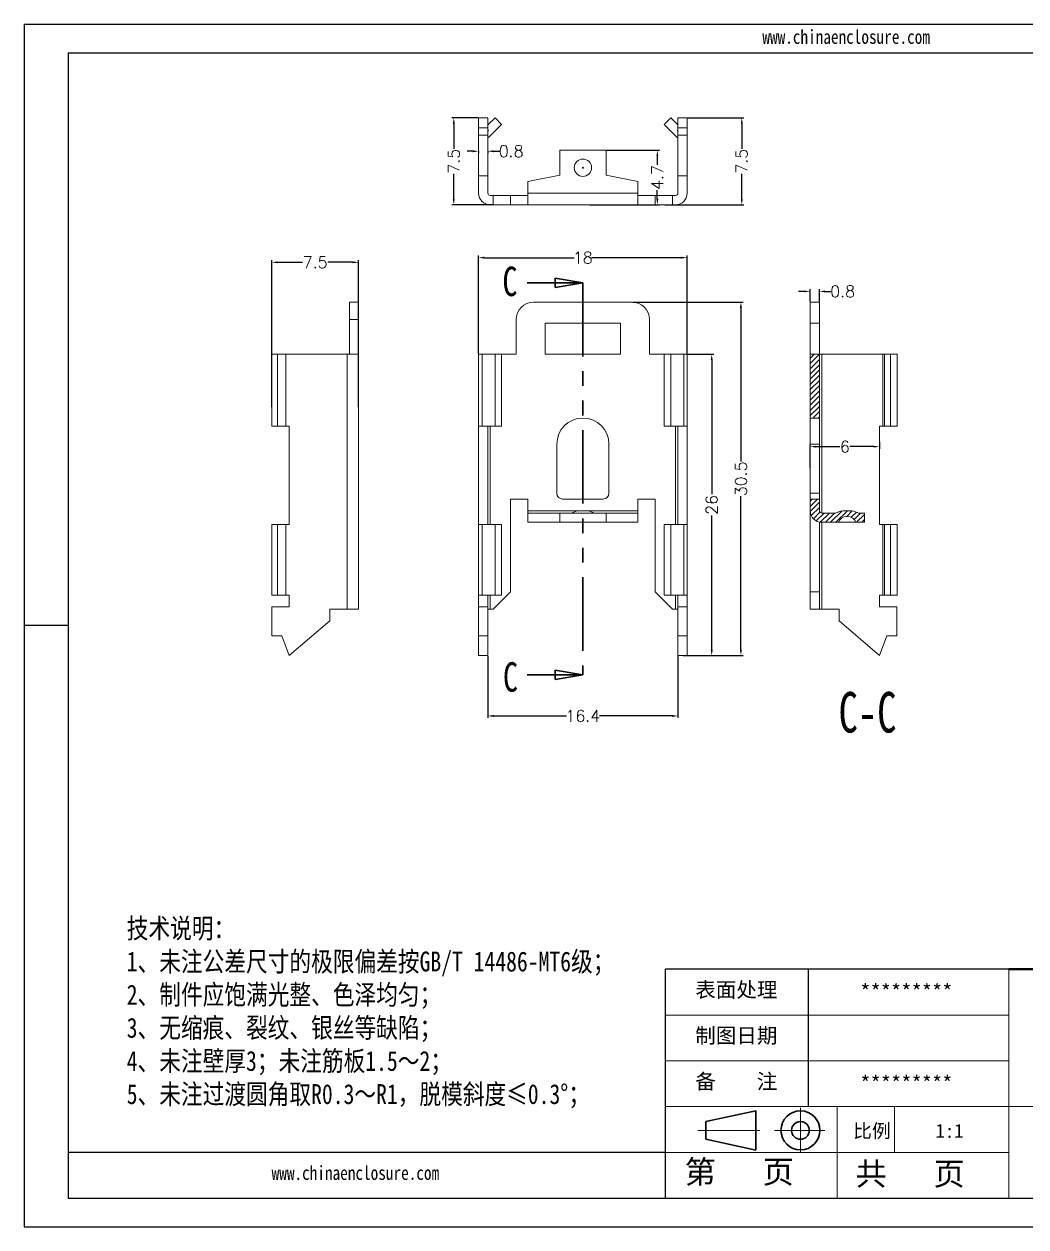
# Model space of a CAD drawing. Header units: inches. Extents: x 162 to 2102, y 1089 to 1379.
# Drawn here: x 1589.5 to 1676, y 1088.5 to 1192.3 of the extents above; entities that cross this region are included whole.
import ezdxf

# ---------------------------------------------------------------- set-up
doc = ezdxf.new("R2010")
doc.units = ezdxf.units.IN
doc.linetypes.add('CENTER2', pattern=[28.575, 19.05, -3.175, 3.175, -3.175])
doc.linetypes.add('PHANTOM', pattern=[12.7, 6.35, -1.27, 1.27, -1.27, 1.27, -1.27])
doc.layers.add('文字', color=81, linetype='Continuous')
for name, color, linetype, lineweight in [('粗实线', 7, 'Continuous', 30), ('细实线', 3, 'Continuous', 9), ('细点划线', 2, 'CENTER2', 9)]:
    doc.layers.add(name, color=color, linetype=linetype, lineweight=lineweight)
doc.styles.add('SLDTEXTSTYLE0', font='TXT', dxfattribs={"width": 0.75})
doc.styles.add('SLDTEXTSTYLE3', font='TXT', dxfattribs={"width": 0.7})
doc.styles.get("Standard").update_dxf_attribs({"font": 'txt', "bigfont": 'gbcbig.shx'})
doc.styles.add('宋体', font='', dxfattribs={"width": 0.8, "height": 3.5})
doc.styles.get('宋体').set_extended_font_data('SimSun')
doc.dimstyles.new('1', dxfattribs={"dimtxt": 1, "dimasz": 0.5, "dimexe": 0.18, "dimexo": 0.0625, "dimgap": 0.09, "dimtad": 0, "dimzin": 9, "dimdsep": 46, "dimtxsty": 'Standard', "dimcen": 0.2, "dimclrd": 3, "dimclre": 3, "dimadec": 0, "dimazin": 2, "dimtfac": 1, "dimtofl": 0, "dimtmove": 0, "dimatfit": 3, "dimfxl": 1, "dimtolj": 1, "dimtzin": 0, "dimarcsym": 0})

# ---------------------------------------------------------------- blocks, each defined once
blk = doc.blocks.new('_CLOSED')
at = {"color": 0, "linetype": 'ByBlock', "lineweight": -2}
for p, q in [((-1, 0.166667), (0, 0)), ((-1, 0.166667), (-1, -0.166667)), ((0, 0), (-1, -0.166667)), ((0, 0), (-1, 0))]:
    blk.add_line(p, q, dxfattribs=at)
blk = doc.blocks.new('*D169')
at = {"color": 3, "lineweight": -2}
for p, q in [((1642.09, 1168.33), (1651.6, 1168.33)), ((1651.42, 1167.83), (1651.42, 1154.59)), ((1651.42, 1138.33), (1651.42, 1151.58)), ((1646.84, 1137.83), (1651.6, 1137.83))]:
    blk.add_line(p, q, dxfattribs=at)
at = {"color": 3}
for points in [[(1651.33, 1167.83), (1651.5, 1167.83), (1651.42, 1168.33)], [(1651.33, 1138.33), (1651.5, 1138.33), (1651.42, 1137.83)]]:
    blk.add_solid(points, dxfattribs=at)
at = {"layer": 'Defpoints', "color": 0}
for p in [(1642.02, 1168.33), (1651.42, 1168.33), (1646.77, 1137.83)]:
    blk.add_point(p, dxfattribs=at)
at = {"color": 0, "insert": (1651.42, 1153.08), "char_height": 1, "attachment_point": 5, "rotation": 90}
blk.add_mtext('\\A1;30.5', dxfattribs=at)
blk = doc.blocks.new('*D170')
at = {"color": 3, "lineweight": -2}
for p, q in [((1629.57, 1137.77), (1629.57, 1132.44)), ((1645.97, 1137.77), (1645.97, 1132.44)), ((1630.07, 1132.62), (1636.35, 1132.62)), ((1645.47, 1132.62), (1639.2, 1132.62))]:
    blk.add_line(p, q, dxfattribs=at)
at = {"color": 3}
for points in [[(1630.07, 1132.7), (1630.07, 1132.53), (1629.57, 1132.62)], [(1645.47, 1132.7), (1645.47, 1132.53), (1645.97, 1132.62)]]:
    blk.add_solid(points, dxfattribs=at)
at = {"layer": 'Defpoints', "color": 0}
for p in [(1629.57, 1137.83), (1645.97, 1137.83), (1645.97, 1132.62)]:
    blk.add_point(p, dxfattribs=at)
at = {"color": 0, "insert": (1637.77, 1132.62), "char_height": 1, "attachment_point": 5}
blk.add_mtext('\\A1;16.4', dxfattribs=at)
blk = doc.blocks.new('*D171')
at = {"color": 3, "lineweight": -2}
for p, q in [((1628.77, 1163.89), (1628.77, 1172.35)), ((1646.77, 1163.89), (1646.77, 1172.35)), ((1629.27, 1172.17), (1637.02, 1172.17)), ((1646.27, 1172.17), (1638.53, 1172.17))]:
    blk.add_line(p, q, dxfattribs=at)
at = {"color": 3}
for points in [[(1629.27, 1172.26), (1629.27, 1172.09), (1628.77, 1172.17)], [(1646.27, 1172.26), (1646.27, 1172.09), (1646.77, 1172.17)]]:
    blk.add_solid(points, dxfattribs=at)
at = {"layer": 'Defpoints', "color": 0}
for p in [(1646.77, 1172.17), (1628.77, 1163.83), (1646.77, 1163.83)]:
    blk.add_point(p, dxfattribs=at)
at = {"color": 0, "insert": (1637.77, 1172.17), "char_height": 1, "attachment_point": 5}
blk.add_mtext('\\A1;18', dxfattribs=at)
blk = doc.blocks.new('*D172')
at = {"color": 3, "lineweight": -2}
for p, q in [((1646.84, 1163.83), (1649.08, 1163.83)), ((1648.9, 1163.33), (1648.9, 1151.76)), ((1648.9, 1138.33), (1648.9, 1149.91)), ((1646.44, 1137.83), (1649.08, 1137.83))]:
    blk.add_line(p, q, dxfattribs=at)
at = {"color": 3}
for points in [[(1648.81, 1163.33), (1648.98, 1163.33), (1648.9, 1163.83)], [(1648.81, 1138.33), (1648.98, 1138.33), (1648.9, 1137.83)]]:
    blk.add_solid(points, dxfattribs=at)
at = {"layer": 'Defpoints', "color": 0}
for p in [(1646.77, 1163.83), (1646.37, 1137.83), (1648.9, 1137.83)]:
    blk.add_point(p, dxfattribs=at)
at = {"color": 0, "insert": (1648.9, 1150.83), "char_height": 1, "attachment_point": 5, "rotation": 90}
blk.add_mtext('\\A1;26', dxfattribs=at)
blk = doc.blocks.new('*D173')
at = {"color": 3, "lineweight": -2}
for p, q in [((1656.89, 1169.26), (1656.39, 1169.26)), ((1657.39, 1168.39), (1657.39, 1169.44)), ((1658.19, 1168.39), (1658.19, 1169.44)), ((1658.69, 1169.26), (1659.19, 1169.26))]:
    blk.add_line(p, q, dxfattribs=at)
at = {"color": 3}
for points in [[(1656.89, 1169.34), (1656.89, 1169.18), (1657.39, 1169.26)], [(1658.69, 1169.34), (1658.69, 1169.18), (1658.19, 1169.26)]]:
    blk.add_solid(points, dxfattribs=at)
at = {"layer": 'Defpoints', "color": 0}
for p in [(1658.19, 1169.26), (1657.39, 1168.33), (1658.19, 1168.33)]:
    blk.add_point(p, dxfattribs=at)
at = {"color": 0, "insert": (1660.2, 1169.26), "char_height": 1, "attachment_point": 5}
blk.add_mtext('\\A1;0.8', dxfattribs=at)
blk = doc.blocks.new('*D175')
at = {"color": 3, "lineweight": -2}
for p, q in [((1657.39, 1154.02), (1657.39, 1156.04)), ((1657.89, 1155.86), (1659.97, 1155.86)), ((1662.89, 1155.86), (1660.82, 1155.86)), ((1663.39, 1156.27), (1663.39, 1155.68))]:
    blk.add_line(p, q, dxfattribs=at)
at = {"color": 3}
for points in [[(1657.89, 1155.94), (1657.89, 1155.78), (1657.39, 1155.86)], [(1662.89, 1155.94), (1662.89, 1155.78), (1663.39, 1155.86)]]:
    blk.add_solid(points, dxfattribs=at)
at = {"layer": 'Defpoints', "color": 0}
for p in [(1657.39, 1155.86), (1663.39, 1156.33), (1657.39, 1153.96)]:
    blk.add_point(p, dxfattribs=at)
at = {"color": 0, "insert": (1660.39, 1155.86), "char_height": 1, "attachment_point": 5}
blk.add_mtext('\\A1;6', dxfattribs=at)
blk = doc.blocks.new('*D176')
at = {"color": 3, "lineweight": -2}
for p, q in [((1610.91, 1159.28), (1610.91, 1171.95)), ((1611.41, 1171.77), (1613.57, 1171.77)), ((1617.91, 1171.77), (1615.75, 1171.77)), ((1618.41, 1159.28), (1618.41, 1171.95))]:
    blk.add_line(p, q, dxfattribs=at)
at = {"color": 3}
for points in [[(1611.41, 1171.85), (1611.41, 1171.69), (1610.91, 1171.77)], [(1617.91, 1171.85), (1617.91, 1171.69), (1618.41, 1171.77)]]:
    blk.add_solid(points, dxfattribs=at)
at = {"layer": 'Defpoints', "color": 0}
for p in [(1618.41, 1171.77), (1610.91, 1159.22), (1618.41, 1159.22)]:
    blk.add_point(p, dxfattribs=at)
at = {"color": 0, "insert": (1614.66, 1171.77), "char_height": 1, "attachment_point": 5}
blk.add_mtext('\\A1;7.5', dxfattribs=at)
blk = doc.blocks.new('*D177')
at = {"color": 3, "lineweight": -2}
for p, q in [((1646.84, 1184.24), (1651.67, 1184.24)), ((1651.49, 1183.74), (1651.49, 1181.58)), ((1651.49, 1177.24), (1651.49, 1179.4)), ((1644.84, 1176.74), (1651.67, 1176.74))]:
    blk.add_line(p, q, dxfattribs=at)
at = {"color": 3}
for points in [[(1651.41, 1183.74), (1651.58, 1183.74), (1651.49, 1184.24)], [(1651.41, 1177.24), (1651.58, 1177.24), (1651.49, 1176.74)]]:
    blk.add_solid(points, dxfattribs=at)
at = {"layer": 'Defpoints', "color": 0}
for p in [(1646.77, 1184.24), (1651.49, 1184.24), (1644.77, 1176.74)]:
    blk.add_point(p, dxfattribs=at)
at = {"color": 0, "insert": (1651.49, 1180.49), "char_height": 1, "attachment_point": 5, "rotation": 90}
blk.add_mtext('\\A1;7.5', dxfattribs=at)
blk = doc.blocks.new('*D178')
at = {"color": 3, "lineweight": -2}
for p, q in [((1628.71, 1184.24), (1626.45, 1184.24)), ((1626.63, 1183.74), (1626.63, 1181.58)), ((1626.63, 1177.24), (1626.63, 1179.4)), ((1629.96, 1176.74), (1626.45, 1176.74))]:
    blk.add_line(p, q, dxfattribs=at)
at = {"color": 3}
for points in [[(1626.54, 1183.74), (1626.71, 1183.74), (1626.63, 1184.24)], [(1626.54, 1177.24), (1626.71, 1177.24), (1626.63, 1176.74)]]:
    blk.add_solid(points, dxfattribs=at)
at = {"layer": 'Defpoints', "color": 0}
for p in [(1626.63, 1184.24), (1628.77, 1184.24), (1630.02, 1176.74)]:
    blk.add_point(p, dxfattribs=at)
at = {"color": 0, "insert": (1626.63, 1180.49), "char_height": 1, "attachment_point": 5, "rotation": 90}
blk.add_mtext('\\A1;7.5', dxfattribs=at)
blk = doc.blocks.new('*D179')
at = {"color": 3, "lineweight": -2}
for p, q in [((1628.27, 1181.36), (1627.77, 1181.36)), ((1628.77, 1181.38), (1628.77, 1181.18)), ((1629.57, 1181.38), (1629.57, 1181.18)), ((1630.07, 1181.36), (1630.57, 1181.36))]:
    blk.add_line(p, q, dxfattribs=at)
at = {"color": 3}
for points in [[(1628.27, 1181.44), (1628.27, 1181.27), (1628.77, 1181.36)], [(1630.07, 1181.44), (1630.07, 1181.27), (1629.57, 1181.36)]]:
    blk.add_solid(points, dxfattribs=at)
at = {"layer": 'Defpoints', "color": 0}
for p in [(1628.77, 1181.45), (1629.57, 1181.45), (1629.57, 1181.36)]:
    blk.add_point(p, dxfattribs=at)
at = {"color": 0, "insert": (1631.58, 1181.36), "char_height": 1, "attachment_point": 5}
blk.add_mtext('\\A1;0.8', dxfattribs=at)
blk = doc.blocks.new('*D180')
at = {"color": 3, "lineweight": -2}
for p, q in [((1639.84, 1181.44), (1644.38, 1181.44)), ((1644.2, 1180.94), (1644.2, 1180.18)), ((1644.2, 1177.24), (1644.2, 1178)), ((1638.37, 1176.74), (1644.38, 1176.74))]:
    blk.add_line(p, q, dxfattribs=at)
at = {"color": 3}
for points in [[(1644.12, 1180.94), (1644.29, 1180.94), (1644.2, 1181.44)], [(1644.12, 1177.24), (1644.29, 1177.24), (1644.2, 1176.74)]]:
    blk.add_solid(points, dxfattribs=at)
at = {"layer": 'Defpoints', "color": 0}
for p in [(1639.77, 1181.44), (1644.2, 1181.44), (1638.31, 1176.74)]:
    blk.add_point(p, dxfattribs=at)
at = {"color": 0, "insert": (1644.2, 1179.09), "char_height": 1, "attachment_point": 5, "rotation": 90}
blk.add_mtext('\\A1;4.7', dxfattribs=at)

msp = doc.modelspace()

# ---------------------------------------------------------------- hatches: boundary and pattern name
at = {"linetype": 'Continuous', "lineweight": 0}
h = msp.add_hatch(dxfattribs=at)
h.set_pattern_fill('ANSI31', color=4, scale=0.1, style=0)
h.paths.add_polyline_path([(1658.192, 1163.832), (1657.392, 1163.832), (1657.392, 1158.332), (1658.192, 1158.332)], flags=0)
h = msp.add_hatch(dxfattribs=at)
h.set_pattern_fill('ANSI31', color=4, scale=0.1, style=0)
h.set_pattern_definition([(45, (-1240.1278, -939.9373), (-0.224506403, 0.224506403), [])])
edge = h.paths.add_edge_path(flags=0)
edge.add_arc((1660.549, 1149.082), 0.75, 90, 160.52878, ccw=False)
edge.add_line((1660.549, 1149.832), (1660.635, 1149.832))
edge.add_arc((1660.635, 1149.082), 0.75, 19.47122, 90, ccw=False)
edge.add_line((1661.342, 1149.332), (1662.092, 1149.332))
edge.add_line((1662.092, 1149.332), (1662.092, 1150.132))
edge.add_line((1662.092, 1150.132), (1661.592, 1150.132))
edge.add_arc((1660.72, 1148.332), 2, 64.15807, 90)
edge.add_line((1660.72, 1150.332), (1660.464, 1150.332))
edge.add_arc((1660.464, 1148.332), 2, 90, 115.84193)
edge.add_line((1659.592, 1150.132), (1658.392, 1150.132))
edge.add_arc((1658.392, 1150.332), 0.2, 180, 270, ccw=False)
edge.add_line((1658.192, 1150.332), (1658.192, 1151.332))
edge.add_line((1658.192, 1151.332), (1657.392, 1151.332))
edge.add_line((1657.392, 1151.332), (1657.392, 1150.332))
edge.add_arc((1658.392, 1150.332), 1, 180, 270)
edge.add_line((1658.392, 1149.332), (1659.842, 1149.332))

# ---------------------------------------------------------------- linework, layer by layer
for p, q in [((1589.523, 1192.336), (1736.36, 1192.336)), ((1589.523, 1192.336), (1589.523, 1088.511)), ((1593.323, 1189.864), (1733.888, 1189.864)), ((1593.323, 1189.864), (1593.323, 1090.983)), ((1593.323, 1140.423), (1589.523, 1140.423)), ((1589.523, 1136.578), (1589.523, 1088.511)), ((1674.56, 1110.759), (1644.896, 1110.759)), ((1644.896, 1090.983), (1644.896, 1110.759)), ((1657.256, 1098.894), (1657.256, 1110.759)), ((1644.896, 1094.939), (1593.323, 1094.939)), ((1593.323, 1090.983), (1733.888, 1090.983)), ((1589.523, 1088.511), (1736.36, 1088.511)), ((1589.523, 1088.511), (1657.503, 1088.511))]:
    msp.add_line(p, q)
at = {"color": 7, "linetype": 'Continuous', "lineweight": 15}
for p, q in [((1629.574, 1184.238), (1628.774, 1184.238)), ((1628.774, 1184.238), (1628.774, 1183.373)), ((1630.189, 1184.243), (1629.574, 1183.628)), ((1629.574, 1184.238), (1629.574, 1183.373)), ((1630.754, 1183.677), (1629.633, 1182.556)), ((1630.754, 1183.677), (1630.189, 1184.243)), ((1644.794, 1183.677), (1645.36, 1184.243)), ((1645.916, 1182.556), (1644.794, 1183.677)), ((1645.974, 1183.628), (1645.36, 1184.243)), ((1645.974, 1184.238), (1646.774, 1184.238)), ((1645.974, 1184.238), (1645.974, 1183.373)), ((1646.774, 1184.238), (1646.774, 1183.373)), ((1629.574, 1183.373), (1628.774, 1183.373)), ((1628.774, 1183.373), (1628.774, 1182.738)), ((1628.774, 1182.738), (1629.574, 1182.738)), ((1628.774, 1182.738), (1628.774, 1179.238)), ((1629.574, 1183.373), (1629.574, 1182.738)), ((1629.574, 1182.738), (1629.574, 1179.238)), ((1645.974, 1183.373), (1646.774, 1183.373)), ((1645.974, 1183.373), (1645.974, 1182.738)), ((1646.774, 1182.738), (1645.974, 1182.738)), ((1645.974, 1182.738), (1645.974, 1179.238)), ((1646.774, 1183.373), (1646.774, 1182.738)), ((1646.774, 1179.238), (1646.774, 1182.738)), ((1635.774, 1181.438), (1639.774, 1181.438)), ((1635.774, 1179.304), (1635.774, 1181.438)), ((1639.774, 1179.304), (1639.774, 1181.438)), ((1628.774, 1179.238), (1629.574, 1179.238)), ((1628.774, 1179.238), (1628.774, 1177.738)), ((1629.574, 1179.238), (1629.574, 1177.738)), ((1633.024, 1178.738), (1635.774, 1179.304)), ((1633.024, 1177.738), (1633.024, 1178.738)), ((1642.524, 1178.738), (1639.774, 1179.304)), ((1642.524, 1178.738), (1642.524, 1177.738)), ((1645.974, 1179.238), (1646.774, 1179.238)), ((1645.974, 1179.238), (1645.974, 1177.738)), ((1646.774, 1177.738), (1646.774, 1179.238)), ((1630.024, 1177.538), (1629.774, 1177.538)), ((1630.024, 1176.738), (1630.024, 1177.538)), ((1630.024, 1177.538), (1631.524, 1177.538)), ((1631.524, 1177.538), (1631.524, 1176.738)), ((1633.024, 1177.538), (1631.524, 1177.538)), ((1633.024, 1177.738), (1642.524, 1177.738)), ((1633.024, 1176.738), (1633.024, 1177.738)), ((1642.524, 1177.738), (1642.524, 1176.738)), ((1644.024, 1177.538), (1642.524, 1177.538)), ((1644.024, 1176.738), (1644.024, 1177.538)), ((1644.024, 1177.538), (1645.524, 1177.538)), ((1645.524, 1177.538), (1645.524, 1176.738)), ((1645.774, 1177.538), (1645.524, 1177.538)), ((1630.024, 1176.738), (1629.774, 1176.738)), ((1631.524, 1176.738), (1630.024, 1176.738)), ((1633.024, 1176.738), (1631.524, 1176.738)), ((1642.524, 1176.738), (1633.024, 1176.738)), ((1644.024, 1176.738), (1642.524, 1176.738)), ((1645.524, 1176.738), (1644.024, 1176.738)), ((1645.774, 1176.738), (1645.524, 1176.738)), ((1617.613, 1168.332), (1618.413, 1168.332)), ((1617.613, 1166.832), (1617.613, 1168.332)), ((1618.413, 1168.332), (1618.413, 1166.832)), ((1633.524, 1168.332), (1642.024, 1168.332)), ((1658.192, 1168.332), (1657.392, 1168.332)), ((1657.392, 1166.532), (1657.392, 1168.332)), ((1658.192, 1166.532), (1658.192, 1168.332)), ((1618.413, 1166.832), (1617.613, 1166.832)), ((1617.613, 1166.832), (1617.613, 1163.832)), ((1618.413, 1166.832), (1618.413, 1163.832)), ((1632.024, 1163.832), (1632.024, 1166.832)), ((1641.024, 1166.532), (1634.524, 1166.532)), ((1634.524, 1166.532), (1634.524, 1163.832)), ((1641.024, 1163.832), (1641.024, 1166.532)), ((1643.524, 1166.832), (1643.524, 1163.832)), ((1658.192, 1166.532), (1657.392, 1166.532)), ((1657.392, 1163.832), (1657.392, 1166.532)), ((1658.192, 1163.832), (1658.192, 1166.532)), ((1610.909, 1157.632), (1610.909, 1163.832)), ((1610.909, 1163.832), (1611.42, 1163.832)), ((1611.42, 1163.832), (1611.42, 1157.632)), ((1611.42, 1163.832), (1612.127, 1163.832)), ((1612.127, 1163.832), (1612.127, 1157.632)), ((1612.127, 1163.832), (1617.413, 1163.832)), ((1617.413, 1163.832), (1617.413, 1141.832)), ((1617.413, 1163.832), (1618.413, 1163.832)), ((1618.413, 1163.832), (1618.413, 1141.832)), ((1628.774, 1163.832), (1629.067, 1163.832)), ((1628.774, 1157.632), (1628.774, 1163.832)), ((1629.067, 1163.832), (1629.067, 1157.632)), ((1629.067, 1163.832), (1630.189, 1163.832)), ((1630.189, 1163.832), (1630.189, 1157.632)), ((1630.189, 1163.832), (1630.754, 1163.832)), ((1630.754, 1163.832), (1630.754, 1157.632)), ((1632.024, 1163.832), (1630.754, 1163.832)), ((1634.524, 1163.832), (1641.024, 1163.832)), ((1644.794, 1163.832), (1643.524, 1163.832)), ((1644.794, 1157.632), (1644.794, 1163.832)), ((1645.36, 1163.832), (1644.794, 1163.832)), ((1645.36, 1157.632), (1645.36, 1163.832)), ((1645.36, 1163.832), (1646.481, 1163.832)), ((1646.481, 1163.832), (1646.481, 1157.632)), ((1646.481, 1163.832), (1646.774, 1163.832)), ((1646.774, 1163.832), (1646.774, 1157.632)), ((1657.392, 1163.832), (1658.192, 1163.832)), ((1657.392, 1158.332), (1657.392, 1163.832)), ((1658.192, 1158.332), (1658.192, 1163.832)), ((1658.392, 1163.832), (1658.192, 1163.832)), ((1663.678, 1163.832), (1658.392, 1163.832)), ((1663.678, 1163.832), (1663.678, 1157.632)), ((1663.819, 1163.832), (1663.678, 1163.832)), ((1664.941, 1163.832), (1663.819, 1163.832)), ((1663.819, 1157.632), (1663.819, 1163.832)), ((1664.331, 1157.632), (1664.331, 1163.832)), ((1664.896, 1163.832), (1664.331, 1163.832)), ((1664.896, 1157.632), (1664.896, 1163.832)), ((1658.192, 1158.332), (1657.392, 1158.332)), ((1657.392, 1156.082), (1657.392, 1158.332)), ((1658.192, 1158.332), (1658.192, 1156.082)), ((1611.42, 1157.632), (1610.909, 1157.632)), ((1611.42, 1157.632), (1612.127, 1157.632)), ((1612.127, 1157.632), (1612.413, 1157.632)), ((1612.413, 1157.632), (1612.413, 1149.132)), ((1629.067, 1157.632), (1628.774, 1157.632)), ((1628.774, 1157.632), (1628.774, 1149.132)), ((1630.189, 1157.632), (1629.067, 1157.632)), ((1629.574, 1157.632), (1629.574, 1149.132)), ((1629.774, 1149.132), (1629.774, 1157.632)), ((1630.754, 1157.632), (1630.189, 1157.632)), ((1644.794, 1157.632), (1645.36, 1157.632)), ((1646.481, 1157.632), (1645.36, 1157.632)), ((1645.774, 1157.632), (1645.774, 1149.132)), ((1645.974, 1149.132), (1645.974, 1157.632)), ((1646.481, 1157.632), (1646.774, 1157.632)), ((1646.774, 1157.632), (1646.774, 1149.132)), ((1663.392, 1149.132), (1663.392, 1157.632)), ((1663.392, 1157.632), (1663.678, 1157.632)), ((1663.819, 1157.632), (1663.678, 1157.632)), ((1663.819, 1157.632), (1664.941, 1157.632)), ((1664.331, 1157.632), (1664.896, 1157.632)), ((1635.524, 1156.082), (1635.524, 1151.832)), ((1640.024, 1151.832), (1640.024, 1156.082)), ((1658.192, 1156.082), (1657.392, 1156.082)), ((1657.392, 1151.832), (1657.392, 1156.082)), ((1658.192, 1151.832), (1658.192, 1156.082)), ((1657.392, 1151.832), (1658.192, 1151.832)), ((1657.392, 1151.332), (1657.392, 1151.832)), ((1658.192, 1151.832), (1658.192, 1151.332)), ((1633.024, 1151.332), (1631.524, 1151.332)), ((1631.524, 1151.332), (1631.524, 1143.332)), ((1633.024, 1150.332), (1633.024, 1151.332)), ((1636.024, 1151.332), (1639.524, 1151.332)), ((1644.024, 1151.332), (1642.524, 1151.332)), ((1642.524, 1151.332), (1642.524, 1150.332)), ((1644.024, 1143.332), (1644.024, 1151.332)), ((1657.392, 1151.332), (1658.192, 1151.332)), ((1657.392, 1150.332), (1657.392, 1151.332)), ((1658.192, 1150.332), (1658.192, 1151.332)), ((1633.024, 1150.332), (1633.024, 1150.132)), ((1637.646, 1150.332), (1633.024, 1150.332)), ((1633.024, 1149.332), (1633.024, 1150.132)), ((1633.024, 1150.132), (1635.774, 1150.132)), ((1635.774, 1149.332), (1635.774, 1150.132)), ((1635.774, 1150.132), (1639.774, 1150.132)), ((1637.646, 1150.332), (1637.774, 1150.332)), ((1637.774, 1150.332), (1637.903, 1150.332)), ((1642.524, 1150.332), (1637.903, 1150.332)), ((1639.774, 1149.332), (1639.774, 1150.132)), ((1642.524, 1150.132), (1639.774, 1150.132)), ((1642.524, 1150.132), (1642.524, 1150.332)), ((1642.524, 1149.332), (1642.524, 1150.132)), ((1657.392, 1143.332), (1657.392, 1150.332)), ((1658.192, 1143.332), (1658.192, 1149.352)), ((1658.392, 1150.132), (1659.592, 1150.132)), ((1660.72, 1150.332), (1660.464, 1150.332)), ((1660.549, 1149.832), (1660.635, 1149.832)), ((1661.592, 1150.132), (1662.092, 1150.132)), ((1662.092, 1149.332), (1662.092, 1150.132)), ((1610.909, 1143.032), (1610.909, 1149.132)), ((1610.909, 1149.132), (1611.42, 1149.132)), ((1611.42, 1149.132), (1611.42, 1143.032)), ((1612.127, 1149.132), (1611.42, 1149.132)), ((1612.127, 1149.132), (1612.127, 1143.032)), ((1612.413, 1149.132), (1612.127, 1149.132)), ((1628.774, 1143.032), (1628.774, 1149.132)), ((1628.774, 1149.132), (1629.067, 1149.132)), ((1629.067, 1149.132), (1629.067, 1143.032)), ((1629.067, 1149.132), (1630.189, 1149.132)), ((1630.189, 1149.132), (1630.189, 1143.032)), ((1630.189, 1149.132), (1630.754, 1149.132)), ((1630.754, 1149.132), (1630.754, 1143.032)), ((1633.024, 1149.332), (1635.774, 1149.332)), ((1635.774, 1149.332), (1639.774, 1149.332)), ((1642.524, 1149.332), (1639.774, 1149.332)), ((1645.36, 1149.132), (1644.794, 1149.132)), ((1644.794, 1143.032), (1644.794, 1149.132)), ((1645.36, 1143.032), (1645.36, 1149.132)), ((1645.36, 1149.132), (1646.481, 1149.132)), ((1646.481, 1149.132), (1646.481, 1143.032)), ((1646.774, 1149.132), (1646.481, 1149.132)), ((1646.774, 1149.132), (1646.774, 1143.032)), ((1658.392, 1149.332), (1659.842, 1149.332)), ((1659.842, 1149.332), (1661.342, 1149.332)), ((1661.342, 1149.332), (1662.092, 1149.332)), ((1663.678, 1149.132), (1663.392, 1149.132)), ((1663.678, 1149.132), (1663.678, 1143.032)), ((1663.678, 1149.132), (1663.819, 1149.132)), ((1663.819, 1143.032), (1663.819, 1149.132)), ((1664.941, 1149.132), (1663.819, 1149.132)), ((1664.331, 1143.032), (1664.331, 1149.132)), ((1664.896, 1149.132), (1664.331, 1149.132)), ((1664.896, 1143.032), (1664.896, 1149.132)), ((1630.024, 1141.832), (1631.524, 1143.332)), ((1644.024, 1143.332), (1645.524, 1141.832)), ((1657.392, 1143.332), (1658.192, 1143.332)), ((1657.392, 1141.832), (1657.392, 1143.332)), ((1658.192, 1143.332), (1658.192, 1141.832)), ((1611.42, 1143.032), (1610.909, 1143.032)), ((1611.42, 1143.032), (1612.127, 1143.032)), ((1612.127, 1143.032), (1612.413, 1143.032)), ((1612.413, 1143.032), (1612.413, 1142.032)), ((1629.067, 1143.032), (1628.774, 1143.032)), ((1628.774, 1143.032), (1628.774, 1142.032)), ((1630.189, 1143.032), (1629.067, 1143.032)), ((1629.574, 1143.032), (1629.574, 1142.032)), ((1629.774, 1141.832), (1629.774, 1143.032)), ((1630.754, 1143.032), (1630.189, 1143.032)), ((1644.794, 1143.032), (1645.36, 1143.032)), ((1646.481, 1143.032), (1645.36, 1143.032)), ((1645.774, 1143.032), (1645.774, 1141.832)), ((1645.974, 1142.032), (1645.974, 1143.032)), ((1646.481, 1143.032), (1646.774, 1143.032)), ((1646.774, 1143.032), (1646.774, 1142.032)), ((1663.392, 1142.032), (1663.392, 1143.032)), ((1663.392, 1143.032), (1663.678, 1143.032)), ((1663.819, 1143.032), (1663.678, 1143.032)), ((1663.819, 1143.032), (1664.941, 1143.032)), ((1664.331, 1143.032), (1664.896, 1143.032)), ((1610.913, 1142.032), (1610.913, 1139.532)), ((1612.413, 1142.032), (1610.913, 1142.032)), ((1617.413, 1141.832), (1615.913, 1141.832)), ((1615.913, 1141.832), (1615.913, 1140.832)), ((1618.413, 1141.832), (1617.413, 1141.832)), ((1629.574, 1142.032), (1628.774, 1142.032)), ((1628.774, 1142.032), (1628.774, 1139.532)), ((1629.574, 1142.032), (1629.574, 1139.532)), ((1629.574, 1141.832), (1629.774, 1141.832)), ((1630.024, 1141.832), (1629.774, 1141.832)), ((1645.774, 1141.832), (1645.524, 1141.832)), ((1645.774, 1141.832), (1645.974, 1141.832)), ((1645.974, 1142.032), (1646.774, 1142.032)), ((1645.974, 1142.032), (1645.974, 1139.532)), ((1646.774, 1142.032), (1646.774, 1139.532)), ((1658.192, 1141.832), (1657.392, 1141.832)), ((1658.192, 1141.832), (1658.392, 1141.832)), ((1659.892, 1141.832), (1658.392, 1141.832)), ((1659.892, 1140.832), (1659.892, 1141.832)), ((1663.392, 1142.032), (1664.892, 1142.032)), ((1664.892, 1142.032), (1664.892, 1139.532)), ((1615.913, 1140.832), (1612.413, 1137.832)), ((1663.392, 1137.832), (1659.892, 1140.832)), ((1610.913, 1139.532), (1611.779, 1139.532)), ((1611.779, 1139.532), (1612.413, 1137.832)), ((1629.574, 1139.532), (1628.774, 1139.532)), ((1628.774, 1139.532), (1628.774, 1137.832)), ((1629.574, 1139.532), (1629.574, 1137.832)), ((1645.974, 1139.532), (1646.774, 1139.532)), ((1645.974, 1139.532), (1645.974, 1137.832)), ((1646.774, 1139.532), (1646.774, 1137.832)), ((1664.026, 1139.532), (1663.392, 1137.832)), ((1664.892, 1139.532), (1664.026, 1139.532)), ((1628.774, 1137.832), (1629.574, 1137.832)), ((1646.774, 1137.832), (1645.974, 1137.832))]:
    msp.add_line(p, q, dxfattribs=at)
at = {"color": 7, "linetype": 'Continuous', "lineweight": 30}
for p, q in [((1632.974, 1169.992), (1637.774, 1169.992)), ((1632.974, 1136.172), (1637.774, 1136.172))]:
    msp.add_line(p, q, dxfattribs=at)
at = {"color": 1, "linetype": 'PHANTOM', "lineweight": 30}
msp.add_line((1637.774, 1169.992), (1637.774, 1136.172), dxfattribs=at)
at = {"color": 8, "linetype": 'Continuous', "lineweight": 15}
for p, q in [((1658.392, 1150.132), (1658.392, 1163.832)), ((1658.392, 1141.832), (1658.392, 1149.332))]:
    msp.add_line(p, q, dxfattribs=at)
at = {"color": 7, "linetype": 'Continuous', "lineweight": 15}
for radius in [0.75, 0.0429]:
    msp.add_circle((1637.774, 1179.938), radius, dxfattribs=at)
for centre, radius, start, end in [((1629.774, 1183.024), 0.2, 135, 180), ((1645.774, 1183.024), 0.2, 0, 45), ((1629.774, 1177.738), 1, 180, 270), ((1629.774, 1177.738), 0.2, 180, 270), ((1645.774, 1177.738), 0.2, 270, 0), ((1645.774, 1177.738), 1, 270, 0), ((1633.524, 1166.832), 1.5, 90, 180), ((1642.024, 1166.832), 1.5, 0, 90), ((1637.774, 1156.082), 2.25, 90, 180), ((1637.774, 1156.082), 2.25, 0, 90), ((1636.024, 1151.832), 0.5, 180, 270), ((1639.524, 1151.832), 0.5, 270, 0), ((1637.646, 1148.332), 2, 90, 115.84193), ((1637.903, 1148.332), 2, 64.15807, 90), ((1658.392, 1150.332), 1, 180, 270), ((1658.392, 1150.332), 0.2, 180, 270), ((1660.464, 1148.332), 2, 90, 115.84193), ((1660.549, 1149.082), 0.75, 90, 160.52878), ((1660.635, 1149.082), 0.75, 19.47122, 90), ((1660.72, 1148.332), 2, 64.15807, 90)]:
    msp.add_arc(centre, radius, start, end, dxfattribs=at)
at = {"layer": '粗实线', "color": 7, "lineweight": 40}
msp.add_line((1733.888, 1110.759), (1674.56, 1110.759), dxfattribs=at)
at = {"layer": '粗实线', "color": 7}
for p, q in [((1652.713, 1098.524), (1648.391, 1097.608)), ((1652.713, 1098.524), (1652.713, 1095.137)), ((1648.391, 1097.608), (1648.391, 1096.079)), ((1648.391, 1096.079), (1652.713, 1095.137))]:
    msp.add_line(p, q, dxfattribs=at)
for radius in [1.68, 0.764]:
    msp.add_circle((1656.559, 1096.844), radius, dxfattribs=at)
at = {"layer": '细实线', "color": 7}
for p, q in [((1674.56, 1110.759), (1674.56, 1090.983)), ((1674.56, 1106.804), (1644.896, 1106.804)), ((1674.56, 1102.849), (1644.896, 1102.849)), ((1733.888, 1098.894), (1644.896, 1098.894)), ((1659.728, 1098.894), (1659.728, 1090.983)), ((1664.672, 1098.894), (1664.672, 1094.939)), ((1674.56, 1094.939), (1644.896, 1094.939))]:
    msp.add_line(p, q, dxfattribs=at)
at = {"layer": '细点划线', "color": 7}
for p, q in [((1656.559, 1098.778), (1656.559, 1094.939)), ((1647.702, 1096.844), (1653.044, 1096.844)), ((1654.312, 1096.844), (1658.655, 1096.844))]:
    msp.add_line(p, q, dxfattribs=at)

# ---------------------------------------------------------------- block references
at = {"color": 7, "linetype": 'Continuous', "lineweight": 30, "xscale": 2.400000000000091, "yscale": 2.400000000000091, "zscale": 0.4}
for p in [(1637.774, 1169.992), (1637.774, 1136.172)]:
    msp.add_blockref('_CLOSED', p, dxfattribs=at)

# ---------------------------------------------------------------- texts
at = {"color": 7, "linetype": 'Continuous', "char_height": 2.54, "attachment_point": 1, "style": 'SLDTEXTSTYLE0'}
for insert in [(1630.828, 1171.398), (1630.874, 1137.253)]:
    msp.add_mtext('C', dxfattribs=dict(at, insert=insert))
at = {"color": 0, "linetype": 'Continuous', "lineweight": 0, "insert": (1662.348, 1134.687), "char_height": 3.5, "attachment_point": 2, "style": 'SLDTEXTSTYLE3'}
msp.add_mtext('C-C', dxfattribs=at)
at = {"char_height": 1.30074, "width": 739.27509, "attachment_point": 1}
for s, insert in [('{\\fSimHei|b0|i0|c134|p49;表面处理}', (1647.476, 1109.637)), ('{\\fSimHei|b0|i0|c134|p49;*********}', (1661.722, 1109.47)), ('{\\fSimHei|b0|i0|c134|p49;制图日期}', (1647.476, 1105.682)), ('{\\fSimHei|b0|i0|c134|p49;备    注}', (1647.476, 1101.726)), ('{\\fSimHei|b0|i0|c134|p49;*********}', (1661.722, 1101.559))]:
    msp.add_mtext(s, dxfattribs=dict(at, insert=insert))
at = {"layer": '文字', "color": 0, "attachment_point": 1, "style": '宋体'}
for s, insert, char_height, width in [('www.chinaenclosure.com', (1653.27, 1191.837), 1.20854, 21.23284), ('{\\H1.111x;技术说明：\\P1、未注公差尺寸的极限偏差按GB/T 14486-MT6级；\\P2、制件应饱满光整、色泽均匀；\\P3、无缩痕、裂纹、银丝等缺陷；\\P4、未注壁厚3；未注筋板1.5～2；\\P5、未注过渡圆角取R0.3～R1，脱模斜度≤0.3%%D；}', (1598.389, 1115.143), 1.545, 56.27426), ('www.chinaenclosure.com', (1610.899, 1093.781), 1.20854, 21.23284)]:
    msp.add_mtext(s, dxfattribs=dict(at, insert=insert, char_height=char_height, width=width))
at = {"layer": '细实线', "color": 7, "attachment_point": 1}
for s, insert, char_height, width in [('{\\fSimSun|b0|i0|c134|p54;比例}', (1661.113, 1097.396), 1.18656, 5.20865), ('{\\fSimSun|b0|i0|c134|p54;1:1}', (1668.22, 1097.396), 1.18656, 5.20865), ('{\\fSimSun|b0|i0|c134|p54;第   页}', (1646.56, 1094.259), 1.97761, 14.83205), ('{\\fSimSun|b0|i0|c134|p54; 共   页}', (1659.97, 1094.091), 1.97761, 14.83205)]:
    msp.add_mtext(s, dxfattribs=dict(at, insert=insert, char_height=char_height, width=width))

# ---------------------------------------------------------------- dimensions: what is measured, and where the dimension line sits
for base, p1, p2, picture, middle in [((1626.626, 1184.238), (1630.024, 1176.738), (1628.774, 1184.238), '*D178', (1626.626, 1180.488)), ((1651.492, 1184.238), (1644.774, 1176.738), (1646.774, 1184.238), '*D177', (1651.492, 1180.488)), ((1644.203, 1181.438), (1638.307, 1176.738), (1639.774, 1181.438), '*D180', (1644.203, 1179.088)), ((1651.417, 1168.332), (1646.774, 1137.832), (1642.024, 1168.332), '*D169', (1651.417, 1153.082)), ((1648.895, 1137.832), (1646.774, 1163.832), (1646.374, 1137.832), '*D172', (1648.895, 1150.832))]:
    dim = msp.add_linear_dim(base=base, p1=p1, p2=p2, angle=90, dimstyle='1')
    dim.commit()
    dim.dimension.update_dxf_attribs({"geometry": picture, "text_midpoint": middle})
for base, p1, p2, picture, middle in [((1629.574, 1181.357), (1628.774, 1181.447), (1629.574, 1181.447), '*D179', (1631.581, 1181.357)), ((1618.413, 1171.77), (1610.909, 1159.216), (1618.413, 1159.216), '*D176', (1614.661, 1171.77)), ((1646.774, 1172.173), (1628.774, 1163.832), (1646.774, 1163.832), '*D171', (1637.774, 1172.173)), ((1658.192, 1169.259), (1657.392, 1168.332), (1658.192, 1168.332), '*D173', (1660.199, 1169.259)), ((1657.392, 1155.859), (1663.392, 1156.331), (1657.392, 1153.957), '*D175', (1660.392, 1155.859)), ((1645.974, 1132.615), (1629.574, 1137.832), (1645.974, 1137.832), '*D170', (1637.774, 1132.615))]:
    dim = msp.add_linear_dim(base=base, p1=p1, p2=p2, dimstyle='1')
    dim.commit()
    dim.dimension.update_dxf_attribs({"geometry": picture, "text_midpoint": middle})

doc.saveas('drawing.dxf')
